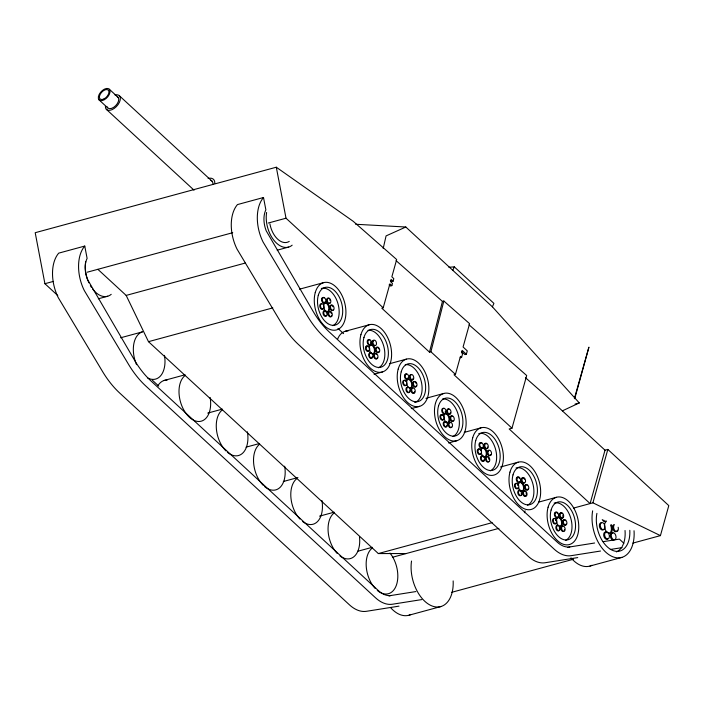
<?xml version="1.0" encoding="UTF-8"?>
<svg xmlns="http://www.w3.org/2000/svg" width="704" height="704" viewBox="0 0 704 704"><rect width="100%" height="100%" fill="white"/><g stroke="black" fill="none" stroke-linecap="round" stroke-linejoin="round"><path stroke-width="1.06" d="M383.196 248.503L386.074 235.902L405.812 227.014L492.395 306.821L579.286 402.934L562.382 410.854M57.772 295.548L44.915 283.703L35.2 232.707L276.302 167.218L353.197 221.294L396.678 259.538L391.855 276.813L393.818 278.626L393.087 281.222L391.134 279.418L390.518 281.609L392.48 283.413L391.855 285.639L389.893 283.835L383.205 307.806L381.788 308.185L429.484 352.15L442.438 301.418L443.846 301.03L469.594 323.673L463.082 347.01L467.28 350.891L466.347 354.235L464.939 354.614L461.437 351.384M429.484 352.15L430.892 351.762L443.846 301.03M469.005 324.782L526.689 375.522L511.984 428.199L454.027 374.774L455.435 374.387L460.469 356.365L461.586 357.403L462.625 353.69L461.507 352.651L462.15 350.354L466.347 354.235M574.367 398.596L588.922 347.151L574.728 398.684M632.852 543.11L660.422 535.621L668.8 505.613L607.834 449.416L605.009 450.182L590.102 503.589L509.159 428.965L511.984 428.199M573.399 508.121L592.926 502.814L607.834 449.416M452.795 270.318L454.326 266.869L493.918 303.38L492.395 306.821M415.862 591.571L391.098 595.487A28.354 17.354 74.8 0 1 378.752 590.938L150.797 380.794A78.038 47.749 74.8 0 1 134.622 360.36L87.446 279.338A20.275 12.408 74.8 0 1 87.111 258.394L84.762 246.066L58.714 253.141A34.698 21.226 74.8 0 0 58.265 297.642L102.538 371.51A85.043 52.034 74.8 0 0 119.75 393.087L349.422 604.815A38.078 23.294 74.8 0 0 366.423 611.301L398.974 606.144M594.607 543.013L569.853 546.929A28.354 17.354 74.8 0 1 557.506 542.379L329.542 332.235A78.038 47.749 74.8 0 1 313.377 311.802L266.2 230.78A20.275 12.408 74.8 0 1 265.866 209.845L263.507 197.507L237.459 204.582A34.698 21.226 74.8 0 0 237.019 249.084L281.292 322.951A85.043 52.034 74.8 0 0 298.496 344.538L528.167 556.257A38.078 23.294 74.8 0 0 545.178 562.742L577.729 557.594M44.915 283.703L53.39 281.406M87.278 272.193L232.725 232.69M268.259 223.036L286.018 218.214L383.205 307.806M98.331 298.778L107.73 296.226M277.191 250.193L288.666 247.078M97.874 269.324L126.166 295.407L245.221 263.067M120.63 337.779L142.542 331.83A24.508 14.995 74.8 0 0 136.55 364.681M299.482 289.194L323.488 282.674M126.166 295.407L148.482 341.669L272.8 307.894M393.087 281.222L391.679 281.609L390.368 280.403M391.855 285.639L390.447 286.026L389.136 284.821M164.208 380.45L185.082 374.783M345.154 331.302L369.16 324.782M207.733 413.098L222.35 409.13M389.726 363.669L406.428 359.128M374.035 374.246L382.386 371.976M460.178 357.782L461.586 357.403M246.048 447.172L259.609 443.485M425.946 398.306L443.687 393.483M411.303 408.602L419.654 406.331M283.307 481.518L297.924 477.55M464.253 432.37L480.955 427.838M575.071 404.078L579.286 402.934M448.562 442.948L456.914 440.686M319.528 516.155L334.145 512.186M500.474 467.007L518.214 462.185M357.632 551.285L372.249 547.316M538.578 502.137L556.318 497.314M148.482 341.669L378.347 553.564L492.131 522.658M392.418 557.278L498.898 528.361M389.022 596.05L391.098 595.487M567.767 547.492L569.853 546.929M451.484 592.372L573.452 559.24M409.015 615.208L440.942 606.531M589.961 566.051L621.887 557.383M603.222 541.658L619.37 539.106L623.885 543.268M600.521 551.03L571.226 555.667A38.078 23.294 74.8 0 1 554.215 549.182L324.544 337.462A85.043 52.034 74.8 0 1 307.34 315.876L263.067 242.009A34.698 21.226 74.8 0 1 263.507 197.507M610.289 549.49L622.222 547.598M421.766 599.588L392.471 604.226A38.078 23.294 74.8 0 1 375.47 597.74L145.798 386.012A85.043 52.034 74.8 0 1 128.586 364.434L84.313 290.567A34.698 21.226 74.8 0 1 84.762 246.066M448.879 267.247L454.326 266.869M378.347 553.564L406.182 553.538M355.643 224.259L405.812 227.014M592.926 502.814L660.422 535.621M396.079 260.638L442.438 301.418M525.457 377.687L545.371 395.199L605.009 450.182M430.892 351.762L455.435 374.387M119.434 95.823L212.036 181.183M109.349 89.258A7.401 4.198 -47.3 0 1 104.034 99.898A7.401 4.198 -47.3 0 1 99.15 94.494A7.401 4.198 -47.3 0 1 109.349 89.258L118.034 97.266M99.009 99.836L107.694 107.844M106.286 109.278L194.049 190.186M337.929 328.416L343.578 333.626M152.302 380.169L158.77 386.126M276.302 167.218L286.018 218.214M453.156 580.914A32.595 19.95 74.8 0 1 430.742 605.414A32.595 19.95 74.8 0 1 411.523 561.044M410.969 614.442A32.595 19.95 74.8 0 1 390.746 607.798M111.223 294.325A24.508 14.995 74.8 0 1 92.532 288.878M91.406 287.294A24.508 14.995 74.8 0 1 90.35 285.578M88.924 282.832A24.508 14.995 74.8 0 1 85.677 261.624M359.498 536.95A24.508 14.995 74.8 0 1 339.97 555.949M337.119 553.362A24.508 14.995 74.8 0 1 333.775 513.242M284.671 466.162A24.508 14.995 74.8 0 1 280.289 487.168A24.508 14.995 74.8 0 1 264.642 486.605M263.226 485.311A24.508 14.995 74.8 0 1 259.248 444.532M389.99 553.062A24.508 14.995 74.8 0 1 396.475 584.936A24.508 14.995 74.8 0 1 377.274 590.436M375.223 588.482A24.508 14.995 74.8 0 1 371.879 548.363M321.939 500.509A24.508 14.995 74.8 0 1 302.702 521.594M299.851 519.006A24.508 14.995 74.8 0 1 296.507 478.887M247.412 431.807A24.508 14.995 74.8 0 1 243.03 452.813A24.508 14.995 74.8 0 1 227.374 452.25M225.958 450.956A24.508 14.995 74.8 0 1 221.98 410.186M210.144 397.452A24.508 14.995 74.8 0 1 201.018 421.238A24.508 14.995 74.8 0 1 181.306 404.474A24.508 14.995 74.8 0 1 184.721 375.83M157.907 385.73A24.508 14.995 74.8 0 1 167.147 380.072M164.481 355.353A24.508 14.995 74.8 0 1 147.69 377.986M591.914 565.294A32.595 19.95 74.8 0 1 570.988 557.841M634.04 530.737A32.595 19.95 74.8 0 1 611.635 556.239A32.595 19.95 74.8 0 1 592.645 510.831M629.807 530.314A25.96 15.884 74.8 0 1 611.538 549.886A25.96 15.884 74.8 0 1 596.913 513.366M625.029 530.499A25.96 15.884 74.8 0 1 622.081 546.674M621.553 547.501A25.96 15.884 74.8 0 1 616.378 551.918M607.57 538.938A3.687 2.262 74.8 0 1 603.698 535.366A3.687 2.262 74.8 0 1 606.874 532.708M613.114 540.126A3.687 2.262 74.8 0 1 610.324 535.753A3.687 2.262 74.8 0 1 612.929 533.13M616.572 531.397A3.687 2.262 74.8 0 1 613.219 529.663A3.687 2.262 74.8 0 1 613.527 524.858M617.294 530.191A3.687 2.262 74.8 0 1 617.003 530.886M605.607 521.277A3.687 2.262 74.8 0 1 602.246 519.552M603.68 529.17A3.687 2.262 74.8 0 1 599.72 527.507A3.687 2.262 74.8 0 1 601.339 522.817M611.45 524.709A6.151 3.766 74.8 0 1 611.908 531.318A6.151 3.766 74.8 0 1 608.027 532.928M607.015 532.206A6.151 3.766 74.8 0 1 605.854 521.822M618.156 527.234A3.687 2.262 74.8 0 1 617.17 531.362A3.687 2.262 74.8 0 1 614.029 529.118A3.687 2.262 74.8 0 1 614.469 524.603M606.54 521.022A3.687 2.262 74.8 0 1 603.645 520.089M610.518 524.964A6.151 3.766 74.8 0 1 609.118 533.447M292.169 245.177A24.508 14.995 74.8 0 1 273.768 240.117A24.508 14.995 74.8 0 1 266.614 212.476M289.238 241.402A19.518 11.942 74.8 0 1 269.914 223.872M516.032 467.958A19.518 11.942 74.8 0 1 532.514 482.557A19.518 11.942 74.8 0 1 527.542 505.173M521.004 495.132A2.772 1.698 74.8 0 1 518.021 493.882A2.772 1.698 74.8 0 1 519.235 490.354M519.702 490.503A2.772 1.698 74.8 0 1 520.159 490.829M520.573 491.313A2.772 1.698 74.8 0 1 520.916 491.902M521.303 493.293A2.772 1.698 74.8 0 1 521.321 493.979M526.002 495.783A2.772 1.698 74.8 0 1 523.028 494.534A2.772 1.698 74.8 0 1 524.242 491.005M524.709 491.154A2.772 1.698 74.8 0 1 525.58 491.955M526.17 493.222A2.772 1.698 74.8 0 1 526.31 493.935M526.328 494.63A2.772 1.698 74.8 0 1 526.222 495.255M527.991 488.946A2.772 1.698 74.8 0 1 525.835 489.746A2.772 1.698 74.8 0 1 524.542 486.253A2.772 1.698 74.8 0 1 526.469 484.836M526.926 485.162A2.772 1.698 74.8 0 1 527.34 485.637M524.524 482.504A2.772 1.698 74.8 0 1 521.55 481.254A2.772 1.698 74.8 0 1 522.764 477.726M523.23 477.875A2.772 1.698 74.8 0 1 523.688 478.201M524.102 478.685A2.772 1.698 74.8 0 1 524.445 479.274M519.517 481.862A2.772 1.698 74.8 0 1 517.15 481.712A2.772 1.698 74.8 0 1 516.437 478.051A2.772 1.698 74.8 0 1 518.681 477.558M519.094 478.034A2.772 1.698 74.8 0 1 519.438 478.632M517.977 487.652A2.772 1.698 74.8 0 1 515.671 488.33A2.772 1.698 74.8 0 1 514.615 484.554A2.772 1.698 74.8 0 1 516.912 483.877M517.678 484.942A2.772 1.698 74.8 0 1 517.924 485.619M518.329 485.214A4.629 2.834 74.8 0 1 522.579 483.27A4.629 2.834 74.8 0 1 523.398 490.653A4.629 2.834 74.8 0 1 518.584 487.546M518.69 482.847A4.629 2.834 74.8 0 1 522.72 484.66A4.629 2.834 74.8 0 1 522.87 490.635A4.629 2.834 74.8 0 1 518.866 489.861M442.517 399.027A19.518 11.942 74.8 0 1 458.225 414.665A19.518 11.942 74.8 0 1 453.015 436.471M446.468 426.43A2.772 1.698 74.8 0 1 444.101 426.281A2.772 1.698 74.8 0 1 443.388 422.62A2.772 1.698 74.8 0 1 445.632 422.127M446.794 425.278A2.772 1.698 74.8 0 1 446.688 425.902M451.475 427.073A2.772 1.698 74.8 0 1 449.108 426.923A2.772 1.698 74.8 0 1 448.395 423.262A2.772 1.698 74.8 0 1 450.639 422.77M453.244 420.763A2.772 1.698 74.8 0 1 450.877 420.614A2.772 1.698 74.8 0 1 450.155 416.953A2.772 1.698 74.8 0 1 452.399 416.46M449.997 413.802A2.772 1.698 74.8 0 1 447.63 413.653A2.772 1.698 74.8 0 1 446.917 409.992A2.772 1.698 74.8 0 1 449.161 409.499M450.322 412.65A2.772 1.698 74.8 0 1 450.217 413.274M444.99 413.16A2.772 1.698 74.8 0 1 441.901 411.558A2.772 1.698 74.8 0 1 443.696 408.531M445.298 411.312A2.772 1.698 74.8 0 1 445.315 411.998M443.23 419.47A2.772 1.698 74.8 0 1 440.73 419.144A2.772 1.698 74.8 0 1 440.299 415.325A2.772 1.698 74.8 0 1 442.798 415.642M443.793 416.513A4.629 2.834 74.8 0 1 448.281 414.832A4.629 2.834 74.8 0 1 448.474 422.286A4.629 2.834 74.8 0 1 443.828 417.666M443.626 414.779A4.629 2.834 74.8 0 1 448.782 417.437A4.629 2.834 74.8 0 1 445.79 422.488M524.392 512.741A24.508 14.995 74.8 0 1 525.122 510.831M554.136 503.078A19.518 11.942 74.8 0 1 570.618 517.686A19.518 11.942 74.8 0 1 565.646 540.302M558.791 530.649A2.772 1.698 74.8 0 1 556.01 528.669A2.772 1.698 74.8 0 1 557.339 525.483M559.275 527.71A2.772 1.698 74.8 0 1 559.407 528.414M559.425 529.109A2.772 1.698 74.8 0 1 559.319 529.734M563.79 531.291A2.772 1.698 74.8 0 1 560.938 528.959A2.772 1.698 74.8 0 1 562.813 526.284M564.432 529.751A2.772 1.698 74.8 0 1 564.326 530.385M566.095 524.066A2.772 1.698 74.8 0 1 563.939 524.876A2.772 1.698 74.8 0 1 562.646 521.382A2.772 1.698 74.8 0 1 564.582 519.966M565.03 520.291A2.772 1.698 74.8 0 1 565.444 520.766M562.628 517.634A2.772 1.698 74.8 0 1 559.654 516.384A2.772 1.698 74.8 0 1 560.868 512.855M561.334 513.005A2.772 1.698 74.8 0 1 561.792 513.33M562.795 515.082A2.772 1.698 74.8 0 1 562.936 515.786M562.954 516.481A2.772 1.698 74.8 0 1 562.848 517.106M557.621 516.991A2.772 1.698 74.8 0 1 554.646 515.742A2.772 1.698 74.8 0 1 555.861 512.213M556.327 512.362A2.772 1.698 74.8 0 1 556.785 512.688M557.198 513.163A2.772 1.698 74.8 0 1 557.542 513.762M556.081 522.782A2.772 1.698 74.8 0 1 553.925 523.582A2.772 1.698 74.8 0 1 552.631 520.089A2.772 1.698 74.8 0 1 554.567 518.672M555.782 520.071A2.772 1.698 74.8 0 1 556.028 520.749M556.433 520.344A4.629 2.834 74.8 0 1 560.912 518.663A4.629 2.834 74.8 0 1 561.106 526.117A4.629 2.834 74.8 0 1 556.459 521.497M557.665 525.782A4.629 2.834 74.8 0 1 556.97 524.982M555.729 520.529A4.629 2.834 74.8 0 1 555.896 519.482M556.266 518.61A4.629 2.834 74.8 0 1 561.229 520.687A4.629 2.834 74.8 0 1 559.205 526.574M478.773 433.602A19.518 11.942 74.8 0 1 495.255 448.202A19.518 11.942 74.8 0 1 490.283 470.826M483.736 460.786A2.772 1.698 74.8 0 1 481.369 460.636A2.772 1.698 74.8 0 1 480.656 456.966A2.772 1.698 74.8 0 1 482.891 456.482M484.062 459.633A2.772 1.698 74.8 0 1 483.956 460.258M488.743 461.428A2.772 1.698 74.8 0 1 486.376 461.278A2.772 1.698 74.8 0 1 485.663 457.618A2.772 1.698 74.8 0 1 487.898 457.125M488.312 457.6A2.772 1.698 74.8 0 1 488.655 458.198M488.91 458.876A2.772 1.698 74.8 0 1 489.042 459.58M490.723 454.59A2.772 1.698 74.8 0 1 487.661 454.194A2.772 1.698 74.8 0 1 488.743 450.331M487.265 448.158A2.772 1.698 74.8 0 1 484.898 448.008A2.772 1.698 74.8 0 1 484.176 444.338A2.772 1.698 74.8 0 1 486.42 443.854M487.582 446.996A2.772 1.698 74.8 0 1 487.476 447.63M482.258 447.506A2.772 1.698 74.8 0 1 479.89 447.357A2.772 1.698 74.8 0 1 479.169 443.696A2.772 1.698 74.8 0 1 481.413 443.203M480.709 453.297A2.772 1.698 74.8 0 1 478.403 453.974A2.772 1.698 74.8 0 1 477.347 450.199A2.772 1.698 74.8 0 1 479.653 449.522M481.061 450.859A4.629 2.834 74.8 0 1 485.311 448.923A4.629 2.834 74.8 0 1 486.138 456.306A4.629 2.834 74.8 0 1 481.325 453.191M481.422 448.492A4.629 2.834 74.8 0 1 486.182 452.373A4.629 2.834 74.8 0 1 483.05 456.843M480.524 450.006A4.629 2.834 74.8 0 1 480.894 449.126M405.258 364.672A19.518 11.942 74.8 0 1 421.186 381.137A19.518 11.942 74.8 0 1 414.77 402.486M409.526 390.922A2.772 1.698 74.8 0 1 407.581 392.559A2.772 1.698 74.8 0 1 405.962 389.083A2.772 1.698 74.8 0 1 407.906 387.446M414.533 391.574A2.772 1.698 74.8 0 1 412.588 393.202A2.772 1.698 74.8 0 1 410.969 389.726A2.772 1.698 74.8 0 1 412.914 388.098M416.196 385.889A2.772 1.698 74.8 0 1 414.04 386.69A2.772 1.698 74.8 0 1 412.746 383.196A2.772 1.698 74.8 0 1 414.682 381.779M415.554 382.58A2.772 1.698 74.8 0 1 415.897 383.178M413.054 378.294A2.772 1.698 74.8 0 1 411.101 379.931A2.772 1.698 74.8 0 1 409.482 376.455A2.772 1.698 74.8 0 1 411.435 374.818M408.047 377.652A2.772 1.698 74.8 0 1 406.102 379.28A2.772 1.698 74.8 0 1 404.483 375.813A2.772 1.698 74.8 0 1 406.428 374.176M405.645 385.502A2.772 1.698 74.8 0 1 402.785 383.17A2.772 1.698 74.8 0 1 404.668 380.494M405.126 380.82A2.772 1.698 74.8 0 1 405.539 381.295M406.182 384.595A2.772 1.698 74.8 0 1 405.962 385.114M406.534 382.158A4.629 2.834 74.8 0 1 411.013 380.477A4.629 2.834 74.8 0 1 411.206 387.939A4.629 2.834 74.8 0 1 406.56 383.31M406.366 380.424A4.629 2.834 74.8 0 1 406.894 379.79M407.554 379.43A4.629 2.834 74.8 0 1 411.514 383.082A4.629 2.834 74.8 0 1 410.054 388.335M337.577 339.231A24.508 14.995 74.8 0 1 348.093 330.924M367.99 330.326A19.518 11.942 74.8 0 1 383.698 345.963A19.518 11.942 74.8 0 1 378.488 367.77M371.624 358.107A2.772 1.698 74.8 0 1 368.764 355.775A2.772 1.698 74.8 0 1 370.647 353.1M372.266 356.576A2.772 1.698 74.8 0 1 372.161 357.201M376.631 358.75A2.772 1.698 74.8 0 1 373.771 356.426A2.772 1.698 74.8 0 1 375.654 353.742M376.112 354.068A2.772 1.698 74.8 0 1 376.526 354.543M377.168 357.843A2.772 1.698 74.8 0 1 376.948 358.371M378.928 351.534A2.772 1.698 74.8 0 1 376.772 352.334A2.772 1.698 74.8 0 1 375.487 348.841A2.772 1.698 74.8 0 1 377.414 347.433M377.872 347.758A2.772 1.698 74.8 0 1 378.629 348.832M375.153 345.479A2.772 1.698 74.8 0 1 372.381 343.499A2.772 1.698 74.8 0 1 373.701 340.322M370.462 344.45A2.772 1.698 74.8 0 1 367.479 343.2A2.772 1.698 74.8 0 1 368.694 339.671M369.169 339.821A2.772 1.698 74.8 0 1 369.618 340.146M370.63 341.898A2.772 1.698 74.8 0 1 370.77 342.602M370.788 343.297A2.772 1.698 74.8 0 1 370.682 343.93M368.914 350.24A2.772 1.698 74.8 0 1 365.86 349.844A2.772 1.698 74.8 0 1 366.934 345.99M367.858 346.465A2.772 1.698 74.8 0 1 368.271 346.94M370.498 353.241A4.629 2.834 74.8 0 1 369.811 352.449M369.098 346.069A4.629 2.834 74.8 0 1 374.062 348.154A4.629 2.834 74.8 0 1 372.038 354.042M321.306 288.446A19.518 11.942 74.8 0 1 337.788 303.046A19.518 11.942 74.8 0 1 332.816 325.662M326.489 315.102A2.772 1.698 74.8 0 1 324.333 315.902A2.772 1.698 74.8 0 1 323.048 312.409A2.772 1.698 74.8 0 1 324.975 311.001M326.19 312.4A2.772 1.698 74.8 0 1 326.436 313.069M331.496 315.744A2.772 1.698 74.8 0 1 328.434 315.348A2.772 1.698 74.8 0 1 329.516 311.494M330.44 311.969A2.772 1.698 74.8 0 1 330.854 312.444M331.197 313.042A2.772 1.698 74.8 0 1 331.443 313.72M333.045 309.954A2.772 1.698 74.8 0 1 330.062 308.704A2.772 1.698 74.8 0 1 331.276 305.175M331.742 305.325A2.772 1.698 74.8 0 1 332.2 305.65M332.614 306.134A2.772 1.698 74.8 0 1 332.957 306.724M330.018 302.474A2.772 1.698 74.8 0 1 327.712 303.151A2.772 1.698 74.8 0 1 326.656 299.376A2.772 1.698 74.8 0 1 328.962 298.69M329.718 299.763A2.772 1.698 74.8 0 1 329.965 300.441M325.01 301.822A2.772 1.698 74.8 0 1 322.705 302.509A2.772 1.698 74.8 0 1 321.649 298.725A2.772 1.698 74.8 0 1 323.954 298.047M323.03 308.669A2.772 1.698 74.8 0 1 320.047 307.419A2.772 1.698 74.8 0 1 321.262 303.89M324.834 311.142A4.629 2.834 74.8 0 1 324.139 310.35M323.426 303.97A4.629 2.834 74.8 0 1 328.398 306.055A4.629 2.834 74.8 0 1 326.374 311.934M114.972 94.987A9.416 5.333 -47.3 0 1 120.208 99.95A9.416 5.333 -47.3 0 1 112.033 109.666A9.416 5.333 -47.3 0 1 105.371 106.401M117.128 96.633A7.401 4.198 -47.3 0 1 115.685 105.67A7.401 4.198 -47.3 0 1 107.14 106.858M210.874 180.391A9.416 5.333 -47.3 0 1 212.942 184.07M208.094 178.464A11.774 6.67 -47.3 0 1 214.817 183.11M604.754 533.35A3.687 2.262 74.8 0 0 607.394 539.009A3.687 2.262 74.8 0 0 608.828 533.878A3.687 2.262 74.8 0 0 604.754 533.35M611.415 534.213A3.687 2.262 74.8 0 0 614.046 539.871A3.687 2.262 74.8 0 0 615.481 534.732A3.687 2.262 74.8 0 0 611.415 534.213M600.442 524.093A3.687 2.262 74.8 0 0 603.073 529.751A3.687 2.262 74.8 0 0 604.507 524.621A3.687 2.262 74.8 0 0 600.442 524.093M509.978 472.102A24.508 14.995 74.8 0 0 527.498 509.678A24.508 14.995 74.8 0 0 537.011 475.587A24.508 14.995 74.8 0 0 509.978 472.102M513.005 474.883A19.518 11.942 74.8 0 0 526.953 504.812A19.518 11.942 74.8 0 0 534.53 477.664A19.518 11.942 74.8 0 0 513.005 474.883M518.566 491.322A2.772 1.698 74.8 0 0 520.546 495.572A2.772 1.698 74.8 0 0 521.62 491.718A2.772 1.698 74.8 0 0 518.566 491.322M523.565 491.964A2.772 1.698 74.8 0 0 525.554 496.223A2.772 1.698 74.8 0 0 526.627 492.36A2.772 1.698 74.8 0 0 523.565 491.964M525.334 485.654A2.772 1.698 74.8 0 0 527.314 489.905A2.772 1.698 74.8 0 0 528.396 486.042A2.772 1.698 74.8 0 0 525.334 485.654M522.086 478.694A2.772 1.698 74.8 0 0 524.075 482.944A2.772 1.698 74.8 0 0 525.149 479.09A2.772 1.698 74.8 0 0 522.086 478.694M517.079 478.042A2.772 1.698 74.8 0 0 519.068 482.302A2.772 1.698 74.8 0 0 520.142 478.438A2.772 1.698 74.8 0 0 517.079 478.042M515.319 484.361A2.772 1.698 74.8 0 0 517.299 488.611A2.772 1.698 74.8 0 0 518.382 484.757A2.772 1.698 74.8 0 0 515.319 484.361M435.45 403.392A24.508 14.995 74.8 0 0 452.962 440.977A24.508 14.995 74.8 0 0 462.484 406.877A24.508 14.995 74.8 0 0 435.45 403.392M438.478 406.182A19.518 11.942 74.8 0 0 452.426 436.11A19.518 11.942 74.8 0 0 460.002 408.954A19.518 11.942 74.8 0 0 438.478 406.182M444.03 422.611A2.772 1.698 74.8 0 0 446.019 426.87A2.772 1.698 74.8 0 0 447.093 423.007A2.772 1.698 74.8 0 0 444.03 422.611M449.038 423.262A2.772 1.698 74.8 0 0 451.026 427.513A2.772 1.698 74.8 0 0 452.1 423.658A2.772 1.698 74.8 0 0 449.038 423.262M450.806 416.944A2.772 1.698 74.8 0 0 452.786 421.203A2.772 1.698 74.8 0 0 453.86 417.34A2.772 1.698 74.8 0 0 450.806 416.944M447.559 409.983A2.772 1.698 74.8 0 0 449.539 414.242A2.772 1.698 74.8 0 0 450.622 410.379A2.772 1.698 74.8 0 0 447.559 409.983M442.552 409.341A2.772 1.698 74.8 0 0 444.532 413.591A2.772 1.698 74.8 0 0 445.614 409.737A2.772 1.698 74.8 0 0 442.552 409.341M440.792 415.659A2.772 1.698 74.8 0 0 442.772 419.91A2.772 1.698 74.8 0 0 443.854 416.046A2.772 1.698 74.8 0 0 440.792 415.659M548.082 507.223A24.508 14.995 74.8 0 0 565.602 544.808A24.508 14.995 74.8 0 0 575.124 510.708A24.508 14.995 74.8 0 0 548.082 507.223M551.109 510.013A19.518 11.942 74.8 0 0 565.057 539.942A19.518 11.942 74.8 0 0 572.642 512.785A19.518 11.942 74.8 0 0 551.109 510.013M556.67 526.442A2.772 1.698 74.8 0 0 558.65 530.702A2.772 1.698 74.8 0 0 559.724 526.838A2.772 1.698 74.8 0 0 556.67 526.442M561.678 527.094A2.772 1.698 74.8 0 0 563.658 531.344A2.772 1.698 74.8 0 0 564.731 527.49A2.772 1.698 74.8 0 0 561.678 527.094M563.438 520.775A2.772 1.698 74.8 0 0 565.418 525.034A2.772 1.698 74.8 0 0 566.5 521.171A2.772 1.698 74.8 0 0 563.438 520.775M560.19 513.814A2.772 1.698 74.8 0 0 562.179 518.074A2.772 1.698 74.8 0 0 563.253 514.21A2.772 1.698 74.8 0 0 560.19 513.814M555.183 513.172A2.772 1.698 74.8 0 0 557.172 517.431A2.772 1.698 74.8 0 0 558.246 513.568A2.772 1.698 74.8 0 0 555.183 513.172M553.423 519.49A2.772 1.698 74.8 0 0 555.403 523.741A2.772 1.698 74.8 0 0 556.486 519.878A2.772 1.698 74.8 0 0 553.423 519.49M472.718 437.747A24.508 14.995 74.8 0 0 490.23 475.332A24.508 14.995 74.8 0 0 499.752 441.232A24.508 14.995 74.8 0 0 472.718 437.747M475.737 440.537A19.518 11.942 74.8 0 0 489.685 470.466A19.518 11.942 74.8 0 0 497.27 443.309A19.518 11.942 74.8 0 0 475.737 440.537M481.298 456.966A2.772 1.698 74.8 0 0 483.278 461.226A2.772 1.698 74.8 0 0 484.361 457.362A2.772 1.698 74.8 0 0 481.298 456.966M486.306 457.609A2.772 1.698 74.8 0 0 488.286 461.868A2.772 1.698 74.8 0 0 489.368 458.005A2.772 1.698 74.8 0 0 486.306 457.609M488.066 451.299A2.772 1.698 74.8 0 0 490.054 455.55A2.772 1.698 74.8 0 0 491.128 451.695A2.772 1.698 74.8 0 0 488.066 451.299M484.827 444.338A2.772 1.698 74.8 0 0 486.807 448.589A2.772 1.698 74.8 0 0 487.881 444.734A2.772 1.698 74.8 0 0 484.827 444.338M479.82 443.696A2.772 1.698 74.8 0 0 481.8 447.946A2.772 1.698 74.8 0 0 482.882 444.083A2.772 1.698 74.8 0 0 479.82 443.696M478.051 450.006A2.772 1.698 74.8 0 0 480.04 454.265A2.772 1.698 74.8 0 0 481.114 450.402A2.772 1.698 74.8 0 0 478.051 450.006M398.191 369.046A24.508 14.995 74.8 0 0 415.703 406.622A24.508 14.995 74.8 0 0 425.225 372.53A24.508 14.995 74.8 0 0 398.191 369.046M401.21 371.826A19.518 11.942 74.8 0 0 415.158 401.755A19.518 11.942 74.8 0 0 422.743 374.607A19.518 11.942 74.8 0 0 401.21 371.826M406.771 388.265A2.772 1.698 74.8 0 0 408.751 392.515A2.772 1.698 74.8 0 0 409.834 388.661A2.772 1.698 74.8 0 0 406.771 388.265M411.778 388.907A2.772 1.698 74.8 0 0 413.758 393.166A2.772 1.698 74.8 0 0 414.832 389.303A2.772 1.698 74.8 0 0 411.778 388.907M413.538 382.598A2.772 1.698 74.8 0 0 415.518 386.848A2.772 1.698 74.8 0 0 416.601 382.985A2.772 1.698 74.8 0 0 413.538 382.598M410.291 375.637A2.772 1.698 74.8 0 0 412.28 379.887A2.772 1.698 74.8 0 0 413.354 376.033A2.772 1.698 74.8 0 0 410.291 375.637M405.293 374.986A2.772 1.698 74.8 0 0 407.273 379.245A2.772 1.698 74.8 0 0 408.346 375.382A2.772 1.698 74.8 0 0 405.293 374.986M403.524 381.304A2.772 1.698 74.8 0 0 405.513 385.554A2.772 1.698 74.8 0 0 406.586 381.7A2.772 1.698 74.8 0 0 403.524 381.304M360.923 334.69A24.508 14.995 74.8 0 0 378.435 372.275A24.508 14.995 74.8 0 0 387.957 338.175A24.508 14.995 74.8 0 0 360.923 334.69M363.95 337.48A19.518 11.942 74.8 0 0 377.898 367.409A19.518 11.942 74.8 0 0 385.475 340.252A19.518 11.942 74.8 0 0 363.95 337.48M369.442 346.755A4.629 2.834 74.8 0 0 372.742 353.848A4.629 2.834 74.8 0 0 374.546 347.415A4.629 2.834 74.8 0 0 369.442 346.755M369.503 353.91A2.772 1.698 74.8 0 0 371.492 358.169A2.772 1.698 74.8 0 0 372.566 354.306A2.772 1.698 74.8 0 0 369.503 353.91M374.51 354.552A2.772 1.698 74.8 0 0 376.49 358.811A2.772 1.698 74.8 0 0 377.573 354.948A2.772 1.698 74.8 0 0 374.51 354.552M376.27 348.242A2.772 1.698 74.8 0 0 378.259 352.493A2.772 1.698 74.8 0 0 379.333 348.638A2.772 1.698 74.8 0 0 376.27 348.242M373.032 341.282A2.772 1.698 74.8 0 0 375.012 345.532A2.772 1.698 74.8 0 0 376.094 341.678A2.772 1.698 74.8 0 0 373.032 341.282M368.025 340.639A2.772 1.698 74.8 0 0 370.005 344.89A2.772 1.698 74.8 0 0 371.087 341.026A2.772 1.698 74.8 0 0 368.025 340.639M366.265 346.949A2.772 1.698 74.8 0 0 368.245 351.208A2.772 1.698 74.8 0 0 369.318 347.345A2.772 1.698 74.8 0 0 366.265 346.949M315.251 292.591A24.508 14.995 74.8 0 0 332.772 330.167A24.508 14.995 74.8 0 0 342.285 296.076A24.508 14.995 74.8 0 0 315.251 292.591M318.278 295.381A19.518 11.942 74.8 0 0 332.226 325.301A19.518 11.942 74.8 0 0 339.803 298.153A19.518 11.942 74.8 0 0 318.278 295.381M323.77 304.656A4.629 2.834 74.8 0 0 327.078 311.749A4.629 2.834 74.8 0 0 328.874 305.307A4.629 2.834 74.8 0 0 323.77 304.656M323.831 311.81A2.772 1.698 74.8 0 0 325.82 316.061A2.772 1.698 74.8 0 0 326.894 312.206A2.772 1.698 74.8 0 0 323.831 311.81M328.838 312.453A2.772 1.698 74.8 0 0 330.827 316.712A2.772 1.698 74.8 0 0 331.901 312.849A2.772 1.698 74.8 0 0 328.838 312.453M330.607 306.143A2.772 1.698 74.8 0 0 332.587 310.394A2.772 1.698 74.8 0 0 333.67 306.539A2.772 1.698 74.8 0 0 330.607 306.143M327.36 299.182A2.772 1.698 74.8 0 0 329.34 303.433A2.772 1.698 74.8 0 0 330.422 299.578A2.772 1.698 74.8 0 0 327.36 299.182M322.353 298.531A2.772 1.698 74.8 0 0 324.342 302.79A2.772 1.698 74.8 0 0 325.415 298.927A2.772 1.698 74.8 0 0 322.353 298.531M320.593 304.85A2.772 1.698 74.8 0 0 322.573 309.1A2.772 1.698 74.8 0 0 323.655 305.246A2.772 1.698 74.8 0 0 320.593 304.85M104.06 98.912A6.046 3.423 -47.3 0 0 108.398 90.226A6.046 3.423 -47.3 0 0 100.074 94.503A6.046 3.423 -47.3 0 0 104.06 98.912"/></g></svg>
